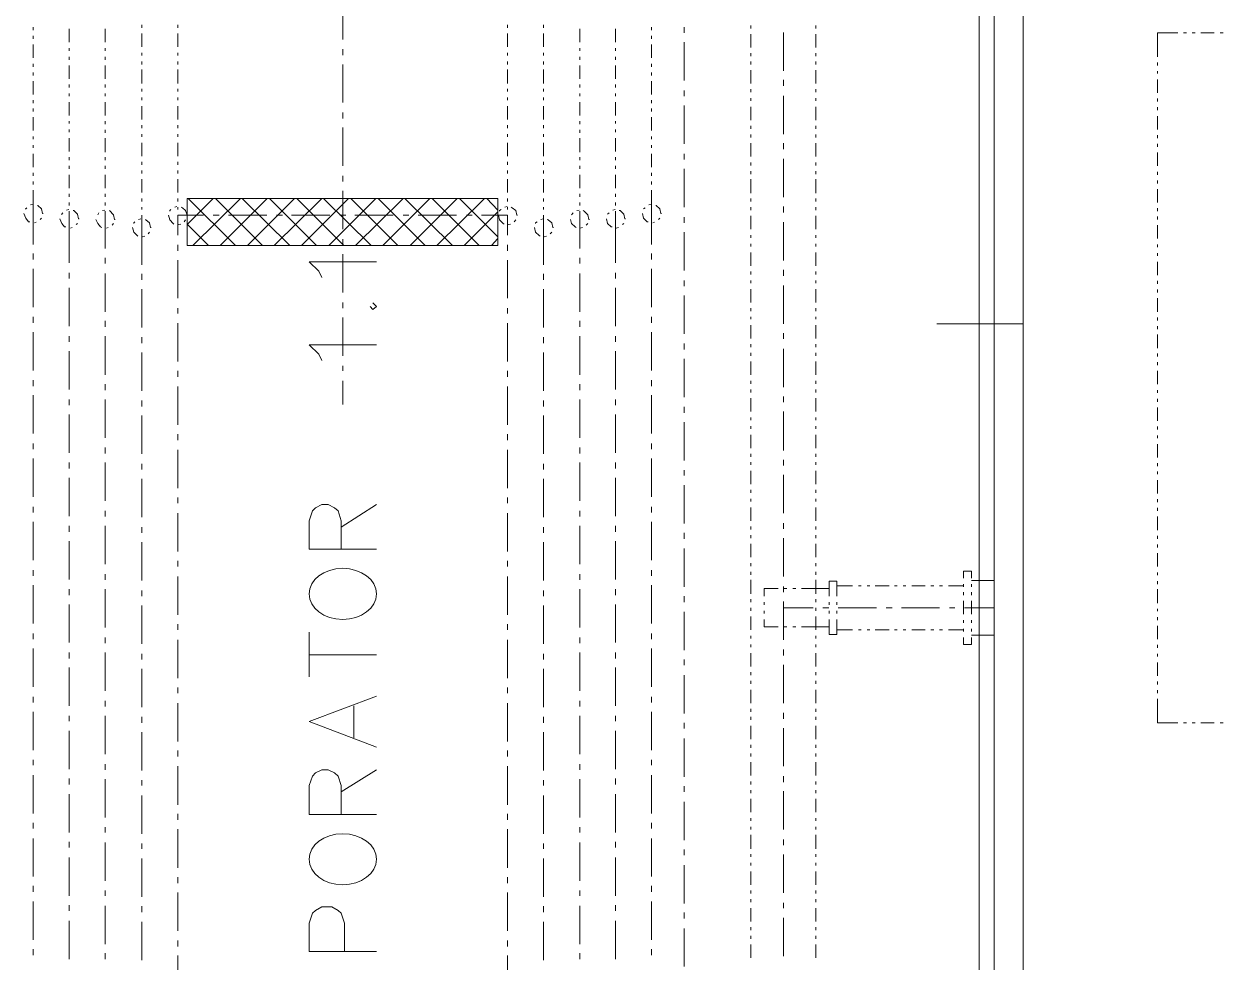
# Model space of a CAD drawing. Header units: millimetres. Extents: x 0 to 588, y 0 to 874.
# Drawn here: x 255.04 to 298.75, y 172.13 to 206.32 of the extents above; entities that cross this region are included whole.
import ezdxf

# ---------------------------------------------------------------- set-up
doc = ezdxf.new("R2010")
doc.units = ezdxf.units.MM
doc.layers.get('0').update_dxf_attribs({"lineweight": 18})

msp = doc.modelspace()

# ---------------------------------------------------------------- linework, layer by layer
at = {"color": 0, "lineweight": 0}
for points in [[(289.856, 96.16), (289.856, 761.323)], [(290.407, 302.662), (290.407, 75.629)], [(291.465, 215.498), (291.465, 90.996)], [(266.658, 207.158), (266.658, 205.761)], [(255.376, 206.206), (255.376, 206.1)], [(255.376, 205.888), (255.376, 205.782)], [(256.688, 206.142), (256.688, 205.655)], [(258, 206.142), (258, 205.655)], [(259.334, 206.29), (259.334, 206.185)], [(259.334, 205.973), (259.334, 205.486)], [(260.646, 206.29), (260.646, 206.185)], [(260.646, 205.973), (260.646, 205.486)], [(272.669, 206.29), (272.669, 206.185)], [(272.669, 205.973), (272.669, 205.486)], [(273.981, 206.29), (273.981, 206.185)], [(273.981, 205.973), (273.981, 205.486)], [(275.294, 206.142), (275.294, 205.655)], [(276.606, 206.142), (276.606, 205.655)], [(277.918, 206.1), (277.918, 206.206)], [(277.918, 205.782), (277.918, 205.888)], [(279.104, 205.994), (279.104, 206.206)], [(281.538, 206.269), (281.538, 206.163)], [(281.538, 205.952), (281.538, 205.465)], [(282.723, 206.015), (282.723, 204.618)], [(283.909, 206.269), (283.909, 206.163)], [(283.909, 205.952), (283.909, 205.465)], [(296.354, 205.994), (296.354, 205.126)], [(296.354, 205.994), (297.095, 205.994)], [(297.307, 205.994), (297.413, 205.994)], [(297.625, 205.994), (297.73, 205.994)], [(297.942, 205.994), (298.429, 205.994)], [(298.64, 205.994), (298.746, 205.994)], [(255.376, 205.571), (255.376, 205.084)], [(256.688, 205.444), (256.688, 205.338)], [(258, 205.444), (258, 205.338)], [(275.294, 205.444), (275.294, 205.338)], [(276.606, 205.444), (276.606, 205.338)], [(277.918, 205.084), (277.918, 205.571)], [(279.104, 204.258), (279.104, 205.655)], [(256.688, 205.126), (256.688, 205.02)], [(258, 205.126), (258, 205.02)], [(259.334, 205.274), (259.334, 205.168)], [(260.646, 205.274), (260.646, 205.168)], [(266.658, 205.401), (266.658, 205.19)], [(272.669, 205.274), (272.669, 205.168)], [(273.981, 205.274), (273.981, 205.168)], [(275.294, 205.126), (275.294, 205.02)], [(276.606, 205.126), (276.606, 205.02)], [(281.538, 205.253), (281.538, 205.147)], [(283.909, 205.253), (283.909, 205.147)], [(255.376, 204.872), (255.376, 204.766)], [(256.688, 204.809), (256.688, 204.322)], [(258, 204.809), (258, 204.322)], [(259.334, 204.957), (259.334, 204.851)], [(259.334, 204.661), (259.334, 204.153)], [(260.646, 204.957), (260.646, 204.851)], [(260.646, 204.661), (260.646, 204.153)], [(266.658, 204.851), (266.658, 203.454)], [(272.669, 204.957), (272.669, 204.851)], [(272.669, 204.661), (272.669, 204.153)], [(273.981, 204.957), (273.981, 204.851)], [(273.981, 204.661), (273.981, 204.153)], [(275.294, 204.809), (275.294, 204.322)], [(276.606, 204.809), (276.606, 204.322)], [(277.918, 204.766), (277.918, 204.872)], [(281.538, 204.957), (281.538, 204.851)], [(281.538, 204.639), (281.538, 204.153)], [(283.909, 204.957), (283.909, 204.851)], [(283.909, 204.639), (283.909, 204.153)], [(296.354, 204.915), (296.354, 204.809)], [(296.354, 204.597), (296.354, 204.512)], [(255.376, 204.555), (255.376, 204.449)], [(255.376, 204.237), (255.376, 203.75)], [(277.918, 204.449), (277.918, 204.555)], [(277.918, 203.75), (277.918, 204.237)], [(282.723, 204.28), (282.723, 204.068)], [(296.354, 204.301), (296.354, 203.814)], [(256.688, 204.11), (256.688, 204.004)], [(256.688, 203.793), (256.688, 203.687)], [(258, 204.11), (258, 204.004)], [(258, 203.793), (258, 203.687)], [(259.334, 203.962), (259.334, 203.856)], [(260.646, 203.962), (260.646, 203.856)], [(272.669, 203.962), (272.669, 203.856)], [(273.981, 203.962), (273.981, 203.856)], [(275.294, 204.11), (275.294, 204.004)], [(275.294, 203.793), (275.294, 203.687)], [(276.606, 204.11), (276.606, 204.004)], [(276.606, 203.793), (276.606, 203.687)], [(279.104, 203.687), (279.104, 203.899)], [(281.538, 203.941), (281.538, 203.835)], [(282.723, 203.708), (282.723, 202.311)], [(283.909, 203.941), (283.909, 203.835)], [(255.376, 203.539), (255.376, 203.433)], [(256.688, 203.475), (256.688, 202.988)], [(258, 203.475), (258, 202.988)], [(259.334, 203.644), (259.334, 203.539)], [(259.334, 203.327), (259.334, 202.84)], [(260.646, 203.644), (260.646, 203.539)], [(260.646, 203.327), (260.646, 202.84)], [(272.669, 203.644), (272.669, 203.539)], [(272.669, 203.327), (272.669, 202.84)], [(273.981, 203.644), (273.981, 203.539)], [(273.981, 203.327), (273.981, 202.84)], [(275.294, 203.475), (275.294, 202.988)], [(276.606, 203.475), (276.606, 202.988)], [(277.918, 203.433), (277.918, 203.539)], [(279.104, 201.951), (279.104, 203.348)], [(281.538, 203.623), (281.538, 203.518)], [(281.538, 203.306), (281.538, 202.819)], [(283.909, 203.623), (283.909, 203.518)], [(283.909, 203.306), (283.909, 202.819)], [(296.354, 203.602), (296.354, 203.496)], [(296.354, 203.285), (296.354, 203.179)], [(255.376, 203.242), (255.376, 203.137)], [(255.376, 202.925), (255.376, 202.438)], [(266.658, 203.094), (266.658, 202.882)], [(277.918, 203.137), (277.918, 203.242)], [(277.918, 202.438), (277.918, 202.925)], [(296.354, 202.967), (296.354, 202.48)], [(256.688, 202.777), (256.688, 202.692)], [(256.688, 202.48), (256.688, 202.375)], [(258, 202.777), (258, 202.671)], [(258, 202.459), (258, 202.353)], [(259.334, 202.629), (259.334, 202.523)], [(260.646, 202.629), (260.646, 202.523)], [(266.658, 202.544), (266.658, 201.147)], [(272.669, 202.629), (272.669, 202.523)], [(273.981, 202.629), (273.981, 202.523)], [(275.294, 202.777), (275.294, 202.671)], [(275.294, 202.459), (275.294, 202.353)], [(276.606, 202.777), (276.606, 202.692)], [(276.606, 202.48), (276.606, 202.375)], [(281.538, 202.607), (281.538, 202.501)], [(283.909, 202.607), (283.909, 202.501)], [(255.376, 202.226), (255.376, 202.12)], [(256.688, 202.163), (256.688, 201.676)], [(258, 202.163), (258, 201.655)], [(259.334, 202.311), (259.334, 202.205)], [(259.334, 201.994), (259.334, 201.507)], [(260.646, 202.311), (260.646, 202.205)], [(260.646, 201.994), (260.646, 201.507)], [(272.669, 202.311), (272.669, 202.205)], [(272.669, 201.994), (272.669, 201.507)], [(273.981, 202.311), (273.981, 202.205)], [(273.981, 201.994), (273.981, 201.507)], [(275.294, 202.163), (275.294, 201.655)], [(276.606, 202.163), (276.606, 201.676)], [(277.918, 202.12), (277.918, 202.226)], [(281.538, 202.29), (281.538, 202.184)], [(281.538, 201.972), (281.538, 201.486)], [(282.723, 201.972), (282.723, 201.761)], [(283.909, 202.29), (283.909, 202.184)], [(283.909, 201.972), (283.909, 201.486)], [(296.354, 202.269), (296.354, 202.163)], [(296.354, 201.951), (296.354, 201.845)], [(255.376, 201.909), (255.376, 201.803)], [(255.376, 201.591), (255.376, 201.105)], [(277.918, 201.803), (277.918, 201.909)], [(277.918, 201.105), (277.918, 201.591)], [(279.104, 201.38), (279.104, 201.591)], [(296.354, 201.634), (296.354, 201.147)], [(256.688, 201.464), (256.688, 201.358)], [(256.688, 201.147), (256.688, 201.041)], [(258, 201.464), (258, 201.358)], [(258, 201.147), (258, 201.041)], [(259.334, 201.295), (259.334, 201.189)], [(260.646, 201.295), (260.646, 201.189)], [(272.669, 201.295), (272.669, 201.189)], [(273.981, 201.295), (273.981, 201.189)], [(275.294, 201.464), (275.294, 201.358)], [(275.294, 201.147), (275.294, 201.041)], [(276.606, 201.464), (276.606, 201.358)], [(276.606, 201.147), (276.606, 201.041)], [(281.538, 201.274), (281.538, 201.168)], [(282.723, 201.401), (282.723, 200.004)], [(283.909, 201.274), (283.909, 201.168)], [(255.376, 200.893), (255.376, 200.787)], [(256.688, 200.829), (256.688, 200.343)], [(258, 200.829), (258, 200.343)], [(259.334, 200.977), (259.334, 200.872)], [(259.334, 200.66), (259.334, 200.173)], [(260.646, 200.977), (260.646, 200.872)], [(260.646, 200.66), (260.646, 200.173)], [(266.658, 200.787), (266.658, 200.575)], [(272.669, 200.977), (272.669, 200.872)], [(272.669, 200.66), (272.669, 200.173)], [(273.981, 200.977), (273.981, 200.872)], [(273.981, 200.66), (273.981, 200.173)], [(275.294, 200.829), (275.294, 200.343)], [(276.606, 200.829), (276.606, 200.343)], [(277.918, 200.787), (277.918, 200.893)], [(279.104, 199.644), (279.104, 201.041)], [(281.538, 200.956), (281.538, 200.851)], [(281.538, 200.66), (281.538, 200.152)], [(283.909, 200.956), (283.909, 200.851)], [(283.909, 200.66), (283.909, 200.152)], [(296.354, 200.935), (296.354, 200.829)], [(255.376, 200.575), (255.376, 200.47)], [(255.376, 200.258), (255.376, 199.411)], [(266.658, 200.237), (266.658, 198.84)], [(277.918, 200.47), (277.918, 200.575)], [(277.918, 199.411), (277.918, 200.258)], [(296.354, 200.618), (296.354, 200.512)], [(296.354, 200.3), (296.354, 199.813)], [(256.688, 200.131), (256.688, 200.025)], [(256.688, 199.813), (256.688, 199.708)], [(258, 200.131), (258, 200.025)], [(258, 199.813), (258, 199.708)], [(259.334, 199.962), (259.334, 199.856)], [(260.646, 199.962), (260.646, 199.856)], [(260.985, 199.009), (261.938, 199.962)], [(262.742, 198.247), (261.027, 199.962)], [(261.197, 198.247), (262.932, 199.962)], [(263.737, 198.247), (262.022, 199.962)], [(262.192, 198.247), (263.906, 199.962)], [(264.731, 198.247), (262.996, 199.962)], [(263.186, 198.247), (264.901, 199.962)], [(265.705, 198.247), (263.991, 199.962)], [(264.16, 198.247), (265.896, 199.962)], [(266.7, 198.247), (264.986, 199.962)], [(265.155, 198.247), (266.869, 199.962)], [(267.695, 198.247), (265.959, 199.962)], [(266.15, 198.247), (267.864, 199.962)], [(268.668, 198.247), (266.954, 199.962)], [(267.123, 198.247), (268.859, 199.962)], [(269.663, 198.247), (267.949, 199.962)], [(268.118, 198.247), (269.833, 199.962)], [(270.658, 198.247), (268.923, 199.962)], [(269.113, 198.247), (270.827, 199.962)], [(271.632, 198.247), (269.917, 199.962)], [(270.087, 198.247), (271.822, 199.962)], [(272.309, 198.565), (270.912, 199.962)], [(272.309, 199.538), (271.907, 199.962)], [(272.669, 199.962), (272.669, 199.856)], [(273.981, 199.962), (273.981, 199.856)], [(275.294, 200.131), (275.294, 200.025)], [(275.294, 199.813), (275.294, 199.708)], [(276.606, 200.131), (276.606, 200.025)], [(276.606, 199.813), (276.606, 199.708)], [(281.538, 199.962), (281.538, 199.856)], [(283.909, 199.962), (283.909, 199.856)], [(255.037, 199.411), (255.101, 199.242), (255.207, 199.115), (255.249, 199.115)], [(255.143, 199.623), (255.101, 199.581), (255.079, 199.581)], [(255.355, 199.75), (255.27, 199.729)], [(255.376, 199.411), (255.376, 198.289)], [(255.714, 199.411), (255.672, 199.581), (255.545, 199.708), (255.524, 199.708)], [(255.714, 199.411), (255.736, 199.411)], [(256.455, 199.432), (256.413, 199.39), (256.392, 199.39)], [(256.667, 199.559), (256.582, 199.538)], [(256.688, 199.496), (256.688, 199.221)], [(257.027, 199.221), (256.985, 199.39), (256.858, 199.517), (256.836, 199.517)], [(257.768, 199.432), (257.725, 199.369)], [(257.979, 199.538), (257.895, 199.517)], [(258, 199.496), (258, 199.2)], [(258.339, 199.2), (258.297, 199.369), (258.149, 199.517)], [(259.334, 199.644), (259.334, 199.559)], [(259.334, 199.348), (259.334, 198.903)], [(260.308, 199.348), (260.35, 199.178), (260.477, 199.051), (260.498, 199.03)], [(260.392, 199.559), (260.35, 199.517), (260.35, 199.496)], [(260.604, 199.665), (260.541, 199.644)], [(260.646, 199.644), (260.646, 199.559)], [(260.646, 199.348), (260.646, 198.903)], [(260.646, 199.348), (260.646, 198.628)], [(260.646, 199.348), (261.578, 199.348)], [(260.985, 199.348), (260.921, 199.517), (260.816, 199.623), (260.773, 199.644)], [(260.985, 199.348), (261.006, 199.348)], [(261.938, 199.348), (262.149, 199.348)], [(262.488, 199.348), (263.885, 199.348)], [(264.245, 199.348), (264.456, 199.348)], [(264.795, 199.348), (266.192, 199.348)], [(266.552, 199.348), (266.764, 199.348)], [(267.102, 199.348), (268.499, 199.348)], [(268.859, 199.348), (269.071, 199.348)], [(269.409, 199.348), (270.806, 199.348)], [(271.082, 198.247), (272.309, 199.475)], [(271.166, 199.348), (271.378, 199.348)], [(271.716, 199.348), (272.669, 199.348)], [(272.33, 199.348), (272.373, 199.178), (272.5, 199.051), (272.542, 199.03)], [(272.436, 199.559), (272.373, 199.517), (272.373, 199.496)], [(272.648, 199.665), (272.563, 199.644)], [(272.669, 199.644), (272.669, 199.559)], [(272.669, 199.348), (272.669, 198.903)], [(272.669, 199.348), (272.669, 198.628)], [(273.008, 199.348), (272.965, 199.517), (272.838, 199.623), (272.796, 199.644)], [(273.008, 199.348), (273.029, 199.348)], [(273.981, 199.644), (273.981, 199.559)], [(273.981, 199.348), (273.981, 198.903)], [(275.061, 199.432), (274.997, 199.369)], [(275.272, 199.538), (275.188, 199.517)], [(275.294, 199.496), (275.294, 199.2)], [(275.632, 199.2), (275.59, 199.369), (275.463, 199.496), (275.421, 199.517)], [(276.373, 199.432), (276.31, 199.39)], [(276.585, 199.559), (276.5, 199.538)], [(276.606, 199.496), (276.606, 199.221)], [(276.945, 199.221), (276.902, 199.39), (276.775, 199.517), (276.733, 199.517)], [(277.58, 199.411), (277.622, 199.242), (277.749, 199.115), (277.791, 199.115)], [(277.685, 199.623), (277.622, 199.581)], [(277.897, 199.75), (277.812, 199.729)], [(277.918, 199.411), (277.918, 198.289)], [(278.257, 199.411), (278.215, 199.581), (278.088, 199.708), (278.067, 199.708)], [(278.257, 199.411), (278.278, 199.411)], [(281.538, 199.644), (281.538, 199.538)], [(281.538, 199.327), (281.538, 198.84)], [(282.723, 199.665), (282.723, 199.453)], [(283.909, 199.644), (283.909, 199.538)], [(283.909, 199.327), (283.909, 198.84)], [(296.354, 199.602), (296.354, 199.496)], [(255.418, 199.072), (255.482, 199.094)], [(255.63, 199.2), (255.672, 199.242)], [(256.349, 199.221), (256.413, 199.051), (256.519, 198.924), (256.561, 198.924)], [(256.688, 199.221), (256.688, 197.612)], [(256.731, 198.882), (256.794, 198.903)], [(256.942, 199.009), (256.985, 199.051)], [(257.027, 199.221), (257.048, 199.221)], [(257.662, 199.2), (257.725, 199.051), (257.831, 198.924), (257.873, 198.903)], [(258, 199.2), (258, 198.141)], [(258.043, 198.882), (258.106, 198.903)], [(258.255, 198.988), (258.297, 199.051)], [(258.339, 199.2), (258.36, 199.2)], [(258.995, 198.903), (259.038, 198.734), (259.186, 198.586)], [(259.08, 199.115), (259.038, 199.072), (259.038, 199.051)], [(259.292, 199.221), (259.207, 199.2)], [(259.334, 198.903), (259.334, 197.548)], [(259.651, 198.903), (259.609, 199.072), (259.482, 199.178), (259.461, 199.2)], [(259.651, 198.903), (259.673, 198.903)], [(260.668, 199.009), (260.752, 199.03)], [(260.879, 199.115), (260.921, 199.178)], [(261.768, 198.247), (260.985, 199.03)], [(272.69, 199.009), (272.775, 199.03)], [(272.902, 199.115), (272.965, 199.178)], [(273.643, 198.903), (273.685, 198.734), (273.812, 198.607), (273.854, 198.586)], [(273.748, 199.115), (273.685, 199.072), (273.685, 199.051)], [(273.96, 199.221), (273.875, 199.2)], [(273.981, 198.903), (273.981, 197.548)], [(274.32, 198.903), (274.278, 199.072), (274.151, 199.178), (274.108, 199.2)], [(274.32, 198.903), (274.341, 198.903)], [(274.955, 199.2), (274.997, 199.051), (275.124, 198.924), (275.167, 198.903)], [(275.294, 199.2), (275.294, 198.141)], [(275.315, 198.882), (275.399, 198.903)], [(275.526, 198.988), (275.59, 199.051)], [(275.632, 199.2), (275.654, 199.2)], [(276.267, 199.221), (276.31, 199.051), (276.437, 198.924), (276.479, 198.924)], [(276.606, 199.221), (276.606, 197.612)], [(276.627, 198.882), (276.712, 198.903)], [(276.86, 199.009), (276.902, 199.051)], [(276.945, 199.221), (276.966, 199.221)], [(277.961, 199.072), (278.024, 199.094)], [(278.172, 199.2), (278.215, 199.242)], [(279.104, 199.072), (279.104, 199.284)], [(282.723, 199.094), (282.723, 197.697)], [(296.354, 199.305), (296.354, 199.2)], [(296.354, 198.988), (296.354, 198.501)], [(259.355, 198.565), (259.44, 198.586)], [(259.567, 198.67), (259.609, 198.734)], [(266.658, 198.48), (266.658, 198.268)], [(272.076, 198.247), (272.309, 198.501)], [(274.002, 198.565), (274.087, 198.586)], [(274.214, 198.67), (274.278, 198.734)], [(279.104, 197.337), (279.104, 198.734)], [(281.538, 198.628), (281.538, 198.522)], [(283.909, 198.628), (283.909, 198.522)], [(260.646, 198.268), (260.646, 198.056)], [(272.669, 198.268), (272.669, 198.056)], [(281.538, 198.31), (281.538, 198.205)], [(283.909, 198.31), (283.909, 198.205)], [(296.354, 198.289), (296.354, 198.184)], [(255.376, 197.951), (255.376, 197.739)], [(258, 197.803), (258, 197.591)], [(260.646, 197.718), (260.646, 196.321)], [(265.896, 197.083), (265.79, 197.316), (265.43, 197.654), (267.885, 197.654)], [(266.658, 197.929), (266.658, 196.532)], [(272.669, 197.718), (272.669, 196.321)], [(275.294, 197.803), (275.294, 197.591)], [(277.918, 197.951), (277.918, 197.739)], [(281.538, 197.993), (281.538, 197.506)], [(283.909, 197.993), (283.909, 197.506)], [(296.354, 197.972), (296.354, 197.866)], [(296.354, 197.654), (296.354, 197.167)], [(255.376, 197.4), (255.376, 196.003)], [(256.688, 197.252), (256.688, 197.041)], [(258, 197.231), (258, 195.834)], [(259.334, 197.21), (259.334, 196.998)], [(273.981, 197.21), (273.981, 196.998)], [(275.294, 197.231), (275.294, 195.834)], [(276.606, 197.252), (276.606, 197.041)], [(277.918, 197.4), (277.918, 196.003)], [(281.538, 197.294), (281.538, 197.189)], [(282.723, 197.358), (282.723, 197.146)], [(283.909, 197.294), (283.909, 197.189)], [(256.688, 196.702), (256.688, 195.305)], [(276.606, 196.702), (276.606, 195.305)], [(279.104, 196.765), (279.104, 196.977)], [(281.538, 196.977), (281.538, 196.871)], [(282.723, 196.786), (282.723, 195.389)], [(283.909, 196.977), (283.909, 196.871)], [(296.354, 196.956), (296.354, 196.85)], [(259.334, 196.66), (259.334, 195.262)], [(273.981, 196.66), (273.981, 195.262)], [(279.104, 195.03), (279.104, 196.427)], [(281.538, 196.66), (281.538, 196.173)], [(283.909, 196.66), (283.909, 196.173)], [(296.354, 196.638), (296.354, 196.532)], [(296.354, 196.321), (296.354, 195.834)], [(260.646, 195.961), (260.646, 195.77)], [(266.658, 196.173), (266.658, 195.961)], [(267.652, 196.024), (267.758, 195.919), (267.885, 196.024), (267.758, 196.151)], [(272.669, 195.961), (272.669, 195.77)], [(281.538, 195.961), (281.538, 195.855)], [(283.909, 195.961), (283.909, 195.855)], [(255.376, 195.643), (255.376, 195.432)], [(258, 195.495), (258, 195.284)], [(260.646, 195.411), (260.646, 194.014)], [(266.658, 195.622), (266.658, 194.225)], [(272.669, 195.411), (272.669, 194.014)], [(275.294, 195.495), (275.294, 195.284)], [(277.918, 195.643), (277.918, 195.432)], [(281.538, 195.643), (281.538, 195.559)], [(283.909, 195.643), (283.909, 195.559)], [(291.465, 195.389), (288.311, 195.389)], [(296.354, 195.622), (296.354, 195.517)], [(255.376, 195.093), (255.376, 193.696)], [(256.688, 194.945), (256.688, 194.733)], [(258, 194.945), (258, 193.527)], [(275.294, 194.945), (275.294, 193.527)], [(276.606, 194.945), (276.606, 194.733)], [(277.918, 195.093), (277.918, 193.696)], [(281.538, 195.347), (281.538, 194.86)], [(282.723, 195.051), (282.723, 194.839)], [(283.909, 195.347), (283.909, 194.86)], [(296.354, 195.305), (296.354, 195.199)], [(296.354, 195.008), (296.354, 194.5)], [(259.334, 194.903), (259.334, 194.691)], [(265.896, 194.056), (265.79, 194.289), (265.43, 194.627), (267.885, 194.627)], [(273.981, 194.903), (273.981, 194.691)], [(279.104, 194.458), (279.104, 194.67)], [(281.538, 194.649), (281.538, 194.543)], [(283.909, 194.649), (283.909, 194.543)], [(256.688, 194.395), (256.688, 192.998)], [(259.334, 194.352), (259.334, 192.955)], [(273.981, 194.352), (273.981, 192.955)], [(276.606, 194.395), (276.606, 192.998)], [(279.104, 192.722), (279.104, 194.119)], [(281.538, 194.331), (281.538, 194.225)], [(282.723, 194.479), (282.723, 193.082)], [(283.909, 194.331), (283.909, 194.225)], [(296.354, 194.31), (296.354, 194.204)], [(260.646, 193.675), (260.646, 193.463)], [(266.658, 193.865), (266.658, 193.675)], [(272.669, 193.675), (272.669, 193.463)], [(281.538, 194.014), (281.538, 193.527)], [(283.909, 194.014), (283.909, 193.527)], [(296.354, 193.993), (296.354, 193.887)], [(296.354, 193.675), (296.354, 193.188)], [(255.376, 193.336), (255.376, 193.125)], [(266.658, 193.315), (266.658, 192.447)], [(277.918, 193.336), (277.918, 193.125)], [(281.538, 193.315), (281.538, 193.209)], [(283.909, 193.315), (283.909, 193.209)], [(255.376, 192.786), (255.376, 191.389)], [(258, 193.188), (258, 192.976)], [(260.646, 193.103), (260.646, 191.707)], [(272.669, 193.103), (272.669, 191.707)], [(275.294, 193.188), (275.294, 192.976)], [(277.918, 192.786), (277.918, 191.389)], [(281.538, 192.998), (281.538, 192.892)], [(283.909, 192.998), (283.909, 192.892)], [(296.354, 192.976), (296.354, 192.871)], [(256.688, 192.638), (256.688, 192.426)], [(258, 192.638), (258, 191.241)], [(259.334, 192.595), (259.334, 192.384)], [(273.981, 192.595), (273.981, 192.384)], [(275.294, 192.638), (275.294, 191.241)], [(276.606, 192.638), (276.606, 192.426)], [(279.104, 192.151), (279.104, 192.363)], [(281.538, 192.68), (281.538, 192.193)], [(282.723, 192.744), (282.723, 192.532)], [(283.909, 192.68), (283.909, 192.193)], [(296.354, 192.659), (296.354, 192.553)], [(296.354, 192.341), (296.354, 191.855)], [(256.688, 192.088), (256.688, 190.69)], [(259.334, 192.045), (259.334, 190.648)], [(273.981, 192.045), (273.981, 190.648)], [(276.606, 192.088), (276.606, 190.69)], [(281.538, 191.982), (281.538, 191.876)], [(282.723, 192.193), (282.723, 190.775)], [(283.909, 191.982), (283.909, 191.876)], [(279.104, 190.415), (279.104, 191.812)], [(281.538, 191.664), (281.538, 191.558)], [(283.909, 191.664), (283.909, 191.558)], [(296.354, 191.643), (296.354, 191.537)], [(255.376, 191.029), (255.376, 190.817)], [(260.646, 191.368), (260.646, 191.156)], [(272.669, 191.368), (272.669, 191.156)], [(277.918, 191.029), (277.918, 190.817)], [(281.538, 191.347), (281.538, 190.86)], [(283.909, 191.347), (283.909, 190.86)], [(296.354, 191.326), (296.354, 191.22)], [(258, 190.881), (258, 190.669)], [(260.646, 190.796), (260.646, 189.399)], [(272.669, 190.796), (272.669, 189.399)], [(275.294, 190.881), (275.294, 190.669)], [(281.538, 190.648), (281.538, 190.542)], [(283.909, 190.648), (283.909, 190.542)], [(296.354, 191.008), (296.354, 190.521)], [(255.376, 190.479), (255.376, 189.082)], [(256.688, 190.331), (256.688, 190.119)], [(258, 190.331), (258, 188.934)], [(259.334, 190.288), (259.334, 190.077)], [(273.981, 190.288), (273.981, 190.077)], [(275.294, 190.331), (275.294, 188.934)], [(276.606, 190.331), (276.606, 190.119)], [(277.918, 190.479), (277.918, 189.082)], [(281.538, 190.352), (281.538, 190.246)], [(282.723, 190.436), (282.723, 190.225)], [(283.909, 190.352), (283.909, 190.246)], [(296.354, 190.31), (296.354, 190.204)], [(256.688, 189.78), (256.688, 188.383)], [(259.334, 189.738), (259.334, 188.341)], [(273.981, 189.738), (273.981, 188.341)], [(276.606, 189.78), (276.606, 188.383)], [(279.104, 189.865), (279.104, 190.055)], [(281.538, 190.034), (281.538, 189.548)], [(282.723, 189.886), (282.723, 188.489)], [(283.909, 190.034), (283.909, 189.548)], [(296.354, 190.013), (296.354, 189.907)], [(279.104, 188.108), (279.104, 189.505)], [(281.538, 189.336), (281.538, 189.23)], [(283.909, 189.336), (283.909, 189.23)], [(296.354, 189.696), (296.354, 189.209)], [(260.646, 189.061), (260.646, 188.849)], [(272.669, 189.061), (272.669, 188.849)], [(281.538, 189.018), (281.538, 188.912)], [(283.909, 189.018), (283.909, 188.912)], [(296.354, 188.997), (296.354, 188.891)], [(255.376, 188.722), (255.376, 188.51)], [(258, 188.574), (258, 188.362)], [(260.646, 188.489), (260.646, 187.092)], [(267.885, 187.177), (265.43, 187.177), (265.43, 188.214), (265.557, 188.574), (265.663, 188.68), (265.896, 188.807), (266.128, 188.807), (266.361, 188.68), (266.488, 188.574), (266.594, 188.214), (266.594, 187.177)], [(266.594, 187.981), (267.885, 188.807)], [(272.669, 188.489), (272.669, 187.092)], [(275.294, 188.574), (275.294, 188.362)], [(277.918, 188.722), (277.918, 188.51)], [(281.538, 188.701), (281.538, 188.214)], [(283.909, 188.701), (283.909, 188.214)], [(296.354, 188.68), (296.354, 188.574)], [(255.376, 188.172), (255.376, 186.775)], [(256.688, 188.024), (256.688, 187.812)], [(258, 188.024), (258, 186.626)], [(259.334, 187.981), (259.334, 187.769)], [(273.981, 187.981), (273.981, 187.769)], [(275.294, 188.024), (275.294, 186.626)], [(276.606, 188.024), (276.606, 187.812)], [(277.918, 188.172), (277.918, 186.775)], [(281.538, 188.002), (281.538, 187.897)], [(282.723, 188.129), (282.723, 187.918)], [(283.909, 188.002), (283.909, 187.897)], [(296.354, 188.362), (296.354, 187.875)], [(279.104, 187.558), (279.104, 187.769)], [(281.538, 187.685), (281.538, 187.579)], [(282.723, 187.579), (282.723, 186.182)], [(283.909, 187.685), (283.909, 187.579)], [(296.354, 187.664), (296.354, 187.558)], [(256.688, 187.473), (256.688, 186.076)], [(259.334, 187.431), (259.334, 186.034)], [(273.981, 187.431), (273.981, 186.034)], [(276.606, 187.473), (276.606, 186.076)], [(279.104, 185.801), (279.104, 187.198)], [(281.538, 187.367), (281.538, 186.881)], [(283.909, 187.367), (283.909, 186.881)], [(296.354, 187.346), (296.354, 187.24)], [(260.646, 186.754), (260.646, 186.542)], [(272.669, 186.754), (272.669, 186.542)], [(281.538, 186.669), (281.538, 186.563)], [(283.909, 186.669), (283.909, 186.563)], [(296.354, 187.029), (296.354, 186.542)], [(255.376, 186.415), (255.376, 186.203)], [(258, 186.267), (258, 186.055)], [(275.294, 186.267), (275.294, 186.055)], [(277.918, 186.415), (277.918, 186.203)], [(281.538, 186.351), (281.538, 186.245)], [(283.909, 186.351), (283.909, 186.245)], [(289.285, 186.373), (289.581, 186.373)], [(289.285, 186.119), (289.285, 186.373)], [(289.581, 186.373), (289.581, 186.119)], [(296.354, 186.33), (296.354, 186.224)], [(255.376, 185.864), (255.376, 184.468)], [(260.646, 186.182), (260.646, 184.785)], [(272.669, 186.182), (272.669, 184.785)], [(277.918, 185.864), (277.918, 184.468)], [(281.538, 186.055), (281.538, 185.547)], [(282.723, 185.822), (282.723, 185.611)], [(283.909, 186.055), (283.909, 185.547)], [(284.395, 186.013), (284.671, 186.013)], [(284.395, 186.013), (284.395, 185.462)], [(284.671, 185.462), (284.671, 186.013)], [(285.242, 185.843), (284.671, 185.843)], [(285.56, 185.843), (285.454, 185.843)], [(285.877, 185.843), (285.771, 185.843)], [(286.575, 185.843), (286.067, 185.843)], [(286.872, 185.843), (286.766, 185.843)], [(287.189, 185.843), (287.084, 185.843)], [(287.888, 185.843), (287.401, 185.843)], [(288.205, 185.843), (288.099, 185.843)], [(288.523, 185.843), (288.417, 185.843)], [(289.285, 185.843), (288.735, 185.843)], [(289.285, 185.801), (289.285, 185.907)], [(289.581, 186.034), (290.407, 186.034)], [(289.581, 185.907), (289.581, 185.801)], [(296.354, 186.013), (296.354, 185.907)], [(256.688, 185.716), (256.688, 185.505)], [(258, 185.716), (258, 184.319)], [(259.334, 185.674), (259.334, 185.462)], [(273.981, 185.674), (273.981, 185.462)], [(275.294, 185.716), (275.294, 184.319)], [(276.606, 185.716), (276.606, 185.505)], [(279.104, 185.251), (279.104, 185.462)], [(281.538, 185.357), (281.538, 185.251)], [(282.533, 185.738), (282.025, 185.738)], [(282.025, 185.738), (282.025, 185.462)], [(282.85, 185.738), (282.744, 185.738)], [(283.168, 185.738), (283.062, 185.738)], [(283.909, 185.738), (283.379, 185.738)], [(284.395, 185.738), (283.909, 185.738)], [(283.909, 185.357), (283.909, 185.251)], [(289.285, 185.505), (289.285, 185.611)], [(289.581, 185.611), (289.581, 185.505)], [(296.354, 185.716), (296.354, 185.208)], [(256.688, 185.166), (256.688, 183.769)], [(259.334, 185.124), (259.334, 183.727)], [(273.981, 185.124), (273.981, 183.727)], [(276.606, 185.166), (276.606, 183.769)], [(279.104, 183.494), (279.104, 184.891)], [(281.538, 185.039), (281.538, 184.933)], [(282.025, 185.251), (282.025, 185.145)], [(282.025, 184.933), (282.025, 184.827)], [(282.723, 185.272), (282.723, 183.875)], [(283.803, 185.039), (282.723, 185.039)], [(283.909, 185.039), (283.909, 184.933)], [(284.374, 185.039), (284.163, 185.039)], [(284.395, 185.251), (284.395, 185.145)], [(284.395, 184.933), (284.395, 184.827)], [(284.671, 185.145), (284.671, 185.251)], [(284.671, 184.827), (284.671, 184.933)], [(286.11, 185.039), (284.713, 185.039)], [(286.681, 185.039), (286.47, 185.039)], [(288.417, 185.039), (287.02, 185.039)], [(288.967, 185.039), (288.777, 185.039)], [(289.285, 184.806), (289.285, 185.293)], [(290.407, 185.039), (289.327, 185.039)], [(289.581, 185.293), (289.581, 184.806)], [(296.354, 184.997), (296.354, 184.912)], [(281.538, 184.721), (281.538, 184.235)], [(282.025, 184.616), (282.025, 184.34)], [(283.909, 184.721), (283.909, 184.235)], [(284.395, 184.616), (284.395, 184.065)], [(284.671, 184.065), (284.671, 184.616)], [(289.285, 184.489), (289.285, 184.595)], [(289.581, 184.595), (289.581, 184.489)], [(296.354, 184.7), (296.354, 184.595)], [(255.376, 184.108), (255.376, 183.896)], [(260.646, 184.446), (260.646, 184.235)], [(265.43, 182.52), (265.43, 184.15)], [(272.669, 184.446), (272.669, 184.235)], [(277.918, 184.108), (277.918, 183.896)], [(281.538, 184.023), (281.538, 183.917)], [(282.533, 184.34), (282.025, 184.34)], [(282.85, 184.34), (282.744, 184.34)], [(283.168, 184.34), (283.062, 184.34)], [(283.909, 184.34), (283.379, 184.34)], [(283.909, 184.34), (284.395, 184.34)], [(283.909, 184.023), (283.909, 183.917)], [(284.671, 184.065), (284.395, 184.065)], [(284.671, 184.235), (285.242, 184.235)], [(285.454, 184.235), (285.56, 184.235)], [(285.771, 184.235), (285.877, 184.235)], [(286.067, 184.235), (286.575, 184.235)], [(286.766, 184.235), (286.872, 184.235)], [(287.084, 184.235), (287.189, 184.235)], [(287.401, 184.235), (287.888, 184.235)], [(288.099, 184.235), (288.205, 184.235)], [(288.417, 184.235), (288.523, 184.235)], [(288.735, 184.235), (289.285, 184.235)], [(289.285, 184.171), (289.285, 184.277)], [(289.581, 184.277), (289.581, 184.171)], [(289.581, 184.044), (290.407, 184.044)], [(296.354, 184.383), (296.354, 183.896)], [(258, 183.959), (258, 183.748)], [(260.646, 183.875), (260.646, 182.478)], [(272.669, 183.875), (272.669, 182.478)], [(275.294, 183.959), (275.294, 183.748)], [(281.538, 183.706), (281.538, 183.6)], [(283.909, 183.706), (283.909, 183.6)], [(289.285, 183.706), (289.285, 183.959)], [(289.285, 183.706), (289.581, 183.706)], [(289.581, 183.959), (289.581, 183.706)], [(296.354, 183.684), (296.354, 183.578)], [(255.376, 183.557), (255.376, 182.16)], [(256.688, 183.409), (256.688, 183.197)], [(258, 183.409), (258, 182.012)], [(259.334, 183.367), (259.334, 183.155)], [(265.43, 183.325), (267.885, 183.325)], [(273.981, 183.367), (273.981, 183.155)], [(275.294, 183.409), (275.294, 182.012)], [(276.606, 183.409), (276.606, 183.197)], [(277.918, 183.557), (277.918, 182.16)], [(279.104, 182.944), (279.104, 183.155)], [(281.538, 183.388), (281.538, 182.901)], [(282.723, 183.515), (282.723, 183.303)], [(283.909, 183.388), (283.909, 182.901)], [(296.354, 183.367), (296.354, 183.261)], [(256.688, 182.859), (256.688, 181.462)], [(259.334, 182.816), (259.334, 181.419)], [(273.981, 182.816), (273.981, 181.419)], [(276.606, 182.859), (276.606, 181.462)], [(282.723, 182.965), (282.723, 181.568)], [(296.354, 183.049), (296.354, 182.562)], [(279.104, 181.187), (279.104, 182.584)], [(281.538, 182.69), (281.538, 182.584)], [(281.538, 182.372), (281.538, 182.266)], [(283.909, 182.69), (283.909, 182.584)], [(283.909, 182.372), (283.909, 182.266)], [(296.354, 182.351), (296.354, 182.245)], [(260.646, 182.139), (260.646, 181.928)], [(272.669, 182.139), (272.669, 181.928)], [(281.538, 182.054), (281.538, 181.568)], [(283.909, 182.054), (283.909, 181.568)], [(296.354, 182.033), (296.354, 181.928)], [(255.376, 181.8), (255.376, 181.589)], [(258, 181.652), (258, 181.441)], [(260.646, 181.568), (260.646, 180.171)], [(267.885, 179.959), (265.43, 180.89), (267.885, 181.822)], [(267.06, 180.298), (267.06, 181.462)], [(272.669, 181.568), (272.669, 180.171)], [(275.294, 181.652), (275.294, 181.441)], [(277.918, 181.8), (277.918, 181.589)], [(296.354, 181.716), (296.354, 180.848)], [(255.376, 181.25), (255.376, 179.853)], [(256.688, 181.102), (256.688, 180.911)], [(258, 181.102), (258, 179.705)], [(259.334, 181.06), (259.334, 180.848)], [(273.981, 181.06), (273.981, 180.848)], [(275.294, 181.102), (275.294, 179.705)], [(276.606, 181.102), (276.606, 180.911)], [(277.918, 181.25), (277.918, 179.853)], [(281.538, 181.356), (281.538, 181.25)], [(281.538, 181.06), (281.538, 180.954)], [(282.723, 181.208), (282.723, 180.996)], [(283.909, 181.356), (283.909, 181.25)], [(283.909, 181.06), (283.909, 180.954)], [(256.688, 180.552), (256.688, 179.155)], [(276.606, 180.552), (276.606, 179.155)], [(279.104, 180.636), (279.104, 180.848)], [(281.538, 180.742), (281.538, 180.255)], [(282.723, 180.657), (282.723, 179.261)], [(283.909, 180.742), (283.909, 180.255)], [(296.354, 180.848), (297.095, 180.848)], [(297.307, 180.848), (297.413, 180.848)], [(297.625, 180.848), (297.73, 180.848)], [(297.942, 180.848), (298.429, 180.848)], [(298.64, 180.848), (298.746, 180.848)], [(259.334, 180.509), (259.334, 179.112)], [(273.981, 180.509), (273.981, 179.112)], [(279.104, 178.88), (279.104, 180.276)], [(260.646, 179.832), (260.646, 179.62)], [(272.669, 179.832), (272.669, 179.62)], [(281.538, 180.044), (281.538, 179.938)], [(281.538, 179.726), (281.538, 179.62)], [(283.909, 180.044), (283.909, 179.938)], [(283.909, 179.726), (283.909, 179.62)], [(255.376, 179.493), (255.376, 179.303)], [(258, 179.345), (258, 179.133)], [(260.646, 179.261), (260.646, 177.863)], [(272.669, 179.261), (272.669, 177.863)], [(275.294, 179.345), (275.294, 179.133)], [(277.918, 179.493), (277.918, 179.303)], [(281.538, 179.409), (281.538, 178.922)], [(283.909, 179.409), (283.909, 178.922)], [(255.376, 178.943), (255.376, 177.546)], [(256.688, 178.816), (256.688, 178.604)], [(258, 178.795), (258, 177.398)], [(267.885, 177.504), (265.43, 177.504), (265.43, 178.562), (265.557, 178.901), (265.663, 179.028), (265.896, 179.133), (266.128, 179.133), (266.361, 179.028), (266.488, 178.901), (266.594, 178.562), (266.594, 177.504)], [(266.594, 178.329), (267.885, 179.133)], [(275.294, 178.795), (275.294, 177.398)], [(276.606, 178.816), (276.606, 178.604)], [(277.918, 178.943), (277.918, 177.546)], [(282.723, 178.901), (282.723, 178.689)], [(259.334, 178.752), (259.334, 178.562)], [(273.981, 178.752), (273.981, 178.562)], [(279.104, 178.329), (279.104, 178.541)], [(281.538, 178.71), (281.538, 178.604)], [(281.538, 178.393), (281.538, 178.287)], [(282.723, 178.35), (282.723, 176.953)], [(283.909, 178.71), (283.909, 178.604)], [(283.909, 178.393), (283.909, 178.287)], [(256.688, 178.244), (256.688, 176.847)], [(259.334, 178.202), (259.334, 176.805)], [(273.981, 178.202), (273.981, 176.805)], [(276.606, 178.244), (276.606, 176.847)], [(279.104, 176.572), (279.104, 177.969)], [(281.538, 178.075), (281.538, 177.588)], [(283.909, 178.075), (283.909, 177.588)], [(260.646, 177.525), (260.646, 177.313)], [(272.669, 177.525), (272.669, 177.313)], [(255.376, 177.207), (255.376, 176.996)], [(258, 177.038), (258, 176.847)], [(275.294, 177.038), (275.294, 176.847)], [(277.918, 177.207), (277.918, 176.996)], [(281.538, 177.377), (281.538, 177.271)], [(281.538, 177.059), (281.538, 176.953)], [(283.909, 177.377), (283.909, 177.271)], [(283.909, 177.059), (283.909, 176.953)], [(255.376, 176.636), (255.376, 175.239)], [(260.646, 176.975), (260.646, 175.556)], [(272.669, 176.975), (272.669, 175.556)], [(277.918, 176.636), (277.918, 175.239)], [(281.538, 176.763), (281.538, 176.255)], [(282.723, 176.594), (282.723, 176.382)], [(283.909, 176.763), (283.909, 176.255)], [(256.688, 176.509), (256.688, 176.297)], [(258, 176.488), (258, 175.091)], [(259.334, 176.445), (259.334, 176.255)], [(273.981, 176.445), (273.981, 176.255)], [(275.294, 176.488), (275.294, 175.091)], [(276.606, 176.509), (276.606, 176.297)], [(279.104, 176.022), (279.104, 176.234)], [(256.688, 175.937), (256.688, 174.54)], [(259.334, 175.895), (259.334, 174.498)], [(273.981, 175.895), (273.981, 174.498)], [(276.606, 175.937), (276.606, 174.54)], [(281.538, 176.064), (281.538, 175.958)], [(281.538, 175.747), (281.538, 175.641)], [(282.723, 176.043), (282.723, 174.646)], [(283.909, 176.064), (283.909, 175.958)], [(283.909, 175.747), (283.909, 175.641)], [(279.104, 174.265), (279.104, 175.662)], [(281.538, 175.429), (281.538, 174.942)], [(283.909, 175.429), (283.909, 174.942)], [(255.376, 174.9), (255.376, 174.689)], [(260.646, 175.218), (260.646, 175.006)], [(272.669, 175.218), (272.669, 175.006)], [(277.918, 174.9), (277.918, 174.689)], [(258, 174.731), (258, 174.54)], [(260.646, 174.667), (260.646, 173.27)], [(272.669, 174.667), (272.669, 173.27)], [(275.294, 174.731), (275.294, 174.54)], [(281.538, 174.731), (281.538, 174.625)], [(281.538, 174.413), (281.538, 174.308)], [(283.909, 174.731), (283.909, 174.625)], [(283.909, 174.413), (283.909, 174.308)], [(255.376, 174.329), (255.376, 172.932)], [(256.688, 174.202), (256.688, 173.99)], [(258, 174.18), (258, 172.784)], [(259.334, 174.159), (259.334, 173.948)], [(267.885, 172.508), (265.43, 172.508), (265.43, 173.546), (265.557, 173.905), (265.663, 174.011), (265.896, 174.138), (266.255, 174.138), (266.488, 174.011), (266.594, 173.905), (266.721, 173.546), (266.721, 172.508)], [(273.981, 174.159), (273.981, 173.948)], [(275.294, 174.18), (275.294, 172.784)], [(276.606, 174.202), (276.606, 173.99)], [(277.918, 174.329), (277.918, 172.932)], [(281.538, 174.096), (281.538, 173.609)], [(282.723, 174.286), (282.723, 174.096)], [(283.909, 174.096), (283.909, 173.609)], [(256.688, 173.63), (256.688, 172.233)], [(259.334, 173.588), (259.334, 172.191)], [(273.981, 173.588), (273.981, 172.191)], [(276.606, 173.63), (276.606, 172.233)], [(279.104, 173.715), (279.104, 173.927)], [(282.723, 173.736), (282.723, 172.339)], [(279.104, 171.958), (279.104, 173.355)], [(281.538, 173.397), (281.538, 173.292)], [(283.909, 173.397), (283.909, 173.292)], [(260.646, 172.911), (260.646, 172.699)], [(272.669, 172.911), (272.669, 172.699)], [(281.538, 173.08), (281.538, 172.974)], [(281.538, 172.762), (281.538, 172.275)], [(283.909, 173.08), (283.909, 172.974)], [(283.909, 172.762), (283.909, 172.275)], [(255.376, 172.593), (255.376, 172.381)], [(258, 172.445), (258, 172.233)], [(260.646, 172.36), (260.646, 170.963)], [(272.669, 172.36), (272.669, 170.963)], [(275.294, 172.445), (275.294, 172.233)], [(277.918, 172.593), (277.918, 172.381)]]:
    msp.add_lwpolyline(points, dxfattribs=at)
msp.add_lwpolyline([(260.985, 199.962), (272.309, 199.962), (272.309, 198.247), (260.985, 198.247)], close=True, dxfattribs=at)
for centre in [(266.658, 185.547), (266.658, 175.874)]:
    msp.add_ellipse(centre, major_axis=(1.228, 0), ratio=0.758621, dxfattribs=at)

doc.saveas('drawing.dxf')
